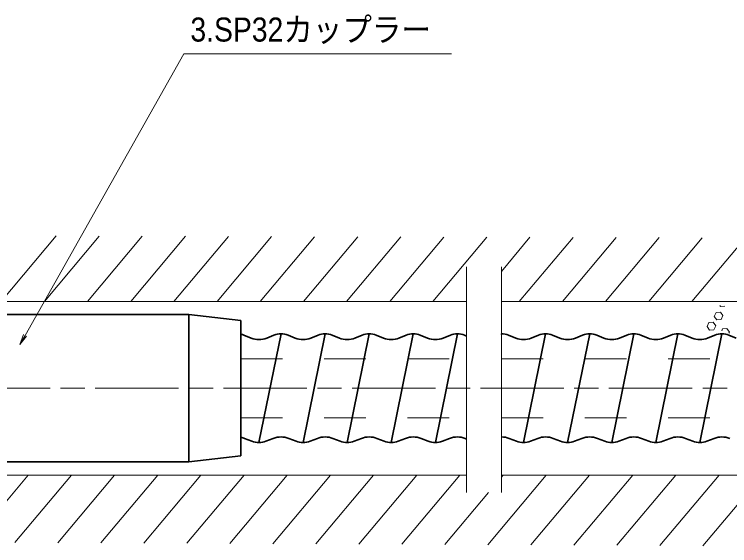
# Model space of a CAD drawing. Units: millimetres at full size, sheet at 1:2; details may follow other scales. Extents: x 0 to 1680, y 0 to 1188.
# Drawn here: x 824 to 1030.1, y 766.6 to 919.6 of the extents above; entities that cross this region are included whole.
import ezdxf
from ezdxf.enums import TextEntityAlignment as Align

# ---------------------------------------------------------------- set-up
doc = ezdxf.new("R2010")
doc.units = ezdxf.units.MM
doc.header["$LTSCALE"] = 2
doc.linetypes.add('CHAIN', pattern=[18.5, 12, -1.5, 3.5, -1.5])
doc.linetypes.add('DASHED_SPACED', pattern=[12, 6, -6])
for name, color, linetype, lineweight in [('1外形線', 7, 'Continuous', 35), ('2細い実線', 3, 'Continuous', 20), ('3隠れ線', 2, 'DASHED_SPACED', 13), ('4中心線', 1, 'CHAIN', 13), ('6寸法線', 4, 'Continuous', 13)]:
    doc.layers.add(name, color=color, linetype=linetype, lineweight=lineweight)
doc.styles.add('ＭＳ Ｐゴシック', font='')
doc.styles.get('ＭＳ Ｐゴシック').set_extended_font_data('MS PGothic')

# ---------------------------------------------------------------- blocks, each defined once
blk = doc.blocks.new('open_arrow')
at = {"color": 0, "linetype": 'Continuous', "lineweight": -2}
blk.add_lwpolyline([(7.5, 1.25), (0, 0), (7.5, -1.25)], dxfattribs=at)

msp = doc.modelspace()

# ---------------------------------------------------------------- linework, layer by layer
at = {"layer": '1外形線'}
for p, q in [((874.308, 833.152), (784.308, 833.152)), ((874.308, 833.152), (889.308, 831.452)), ((874.308, 833.152), (874.308, 790.752)), ((889.308, 831.452), (889.308, 792.452)), ((890.166, 827.236), (892.263, 826.401)), ((900.842, 827.622), (894.492, 796.282)), ((898.818, 827.236), (896.721, 826.401)), ((902.866, 827.236), (904.963, 826.401)), ((913.542, 827.622), (907.192, 796.282)), ((911.518, 827.236), (909.421, 826.401)), ((915.566, 827.236), (917.663, 826.401)), ((926.242, 827.622), (919.892, 796.282)), ((924.218, 827.236), (922.121, 826.401)), ((928.266, 827.236), (930.363, 826.401)), ((938.942, 827.622), (932.592, 796.282)), ((936.918, 827.236), (934.821, 826.401)), ((940.966, 827.236), (943.063, 826.401)), ((951.642, 827.622), (945.292, 796.282)), ((949.618, 827.236), (947.521, 826.401)), ((953.666, 827.236), (954.308, 826.98)), ((964.342, 827.622), (964.308, 827.455)), ((966.366, 827.236), (968.463, 826.401)), ((977.042, 827.622), (970.692, 796.282)), ((975.018, 827.236), (972.921, 826.401)), ((979.066, 827.236), (981.163, 826.401)), ((989.742, 827.622), (983.392, 796.282)), ((987.718, 827.236), (985.621, 826.401)), ((991.766, 827.236), (993.863, 826.401)), ((1002.442, 827.622), (996.092, 796.282)), ((1000.418, 827.236), (998.321, 826.401)), ((1004.466, 827.236), (1006.563, 826.401)), ((1015.142, 827.622), (1008.792, 796.282)), ((1013.118, 827.236), (1011.021, 826.401)), ((1017.166, 827.236), (1019.263, 826.401)), ((1027.842, 827.622), (1021.492, 796.282)), ((1025.818, 827.236), (1023.721, 826.401)), ((1029.866, 827.236), (1031.963, 826.401)), ((892.468, 796.668), (890.371, 797.502)), ((896.516, 796.668), (898.613, 797.502)), ((905.168, 796.668), (903.071, 797.502)), ((909.216, 796.668), (911.313, 797.502)), ((917.868, 796.668), (915.771, 797.502)), ((921.916, 796.668), (924.013, 797.502)), ((930.568, 796.668), (928.471, 797.502)), ((934.616, 796.668), (936.713, 797.502)), ((943.268, 796.668), (941.171, 797.502)), ((947.316, 796.668), (949.413, 797.502)), ((954.308, 797.328), (953.871, 797.502)), ((968.668, 796.668), (966.571, 797.502)), ((972.716, 796.668), (974.813, 797.502)), ((981.368, 796.668), (979.271, 797.502)), ((985.416, 796.668), (987.513, 797.502)), ((994.068, 796.668), (991.971, 797.502)), ((998.116, 796.668), (1000.213, 797.502)), ((1006.768, 796.668), (1004.671, 797.502)), ((1010.816, 796.668), (1012.913, 797.502)), ((1019.468, 796.668), (1017.371, 797.502)), ((1023.516, 796.668), (1025.613, 797.502)), ((874.308, 790.752), (889.308, 792.452)), ((874.308, 790.752), (784.308, 790.752))]:
    msp.add_line(p, q, dxfattribs=at)
for centre, radius, start, end in [((888.142, 822.122), 5.5, 68.40525, 77.75627), ((894.492, 831.972), 6, 248.19211, 291.80789), ((900.842, 822.122), 5.5, 68.40525, 111.59475), ((907.192, 831.972), 6, 248.19211, 291.80789), ((913.542, 822.122), 5.5, 68.40525, 111.59475), ((919.892, 831.972), 6, 248.19211, 291.80789), ((926.242, 822.122), 5.5, 68.40525, 111.59475), ((932.592, 831.972), 6, 248.19211, 291.80789), ((938.942, 822.122), 5.5, 68.40525, 111.59475), ((945.292, 831.972), 6, 248.19211, 291.80789), ((951.642, 822.122), 5.5, 68.40525, 111.59475), ((964.342, 822.122), 5.5, 68.40525, 90.35107), ((970.692, 831.972), 6, 248.19211, 291.80789), ((977.042, 822.122), 5.5, 68.40525, 111.59475), ((983.392, 831.972), 6, 248.19211, 291.80789), ((989.742, 822.122), 5.5, 68.40525, 111.59475), ((996.092, 831.972), 6, 248.19211, 291.80789), ((1002.442, 822.122), 5.5, 68.40525, 111.59475), ((1008.792, 831.972), 6, 248.19211, 291.80789), ((1015.142, 822.122), 5.5, 68.40525, 111.59475), ((1021.492, 831.972), 6, 248.19211, 291.80789), ((1027.842, 822.122), 5.5, 68.40525, 111.59475), ((888.142, 791.932), 6, 68.19211, 78.79043), ((900.842, 791.932), 6, 68.19211, 111.80789), ((913.542, 791.932), 6, 68.19211, 111.80789), ((926.242, 791.932), 6, 68.19211, 111.80789), ((938.942, 791.932), 6, 68.19211, 111.80789), ((951.642, 791.932), 6, 68.19211, 111.80789), ((964.342, 791.932), 6, 68.19211, 90.32181), ((977.042, 791.932), 6, 68.19211, 111.80789), ((989.742, 791.932), 6, 68.19211, 111.80789), ((1002.442, 791.932), 6, 68.19211, 111.80789), ((1015.142, 791.932), 6, 68.19211, 111.80789), ((1027.842, 791.932), 6, 68.19211, 111.80789), ((894.492, 801.782), 5.5, 248.40525, 291.59475), ((907.192, 801.782), 5.5, 248.40525, 291.59475), ((919.892, 801.782), 5.5, 248.40525, 291.59475), ((932.592, 801.782), 5.5, 248.40525, 291.59475), ((945.292, 801.782), 5.5, 248.40525, 291.59475), ((970.692, 801.782), 5.5, 248.40525, 291.59475), ((983.392, 801.782), 5.5, 248.40525, 291.59475), ((996.092, 801.782), 5.5, 248.40525, 291.59475), ((1008.792, 801.782), 5.5, 248.40525, 291.59475), ((1021.492, 801.782), 5.5, 248.40525, 291.59475)]:
    msp.add_arc(centre, radius, start, end, dxfattribs=at)
at = {"layer": '2細い実線'}
for p, q in [((820.269, 836.952), (836.076, 855.79)), ((832.703, 836.952), (848.483, 855.758)), ((845.137, 836.952), (860.89, 855.725)), ((857.571, 836.952), (873.297, 855.693)), ((870.005, 836.952), (885.703, 855.66)), ((882.439, 836.952), (898.11, 855.628)), ((894.873, 836.952), (910.517, 855.595)), ((907.307, 836.952), (922.924, 855.563)), ((919.741, 836.952), (935.33, 855.53)), ((932.175, 836.952), (947.737, 855.498)), ((944.609, 836.952), (960.144, 855.465)), ((964.308, 845.61), (972.551, 855.433)), ((969.477, 836.952), (984.957, 855.4)), ((981.911, 836.952), (997.364, 855.368)), ((994.345, 836.952), (1009.771, 855.335)), ((1006.779, 836.952), (1022.178, 855.303)), ((1019.213, 836.952), (1034.584, 855.27)), ((954.308, 781.952), (954.308, 846.952)), ((964.308, 781.952), (964.308, 846.952)), ((954.308, 836.952), (704.308, 836.952)), ((1361.816, 836.952), (964.308, 836.952)), ((1027.453, 835.483), (1027.249, 835.776)), ((1028.699, 835.592), (1027.453, 835.483)), ((1025.635, 832.652), (1026.164, 833.785)), ((1026.352, 831.628), (1025.635, 832.652)), ((1027.409, 833.894), (1026.164, 833.785)), ((1028.126, 832.87), (1027.409, 833.894)), ((1027.598, 831.737), (1028.126, 832.87)), ((1023.567, 829.71), (1024.095, 830.843)), ((1025.34, 830.952), (1024.095, 830.843)), ((1026.057, 829.928), (1025.34, 830.952)), ((1027.598, 831.737), (1026.352, 831.628)), ((1024.284, 828.686), (1023.567, 829.71)), ((1025.529, 828.795), (1024.284, 828.686)), ((1025.529, 828.795), (1026.057, 829.928)), ((1027.764, 828.466), (1028.019, 829.013)), ((1029.265, 829.122), (1028.019, 829.013)), ((1029.982, 828.098), (1029.265, 829.122)), ((1029.827, 827.765), (1029.982, 828.098)), ((954.308, 786.952), (704.308, 786.952)), ((811.812, 767.6), (828.05, 786.952)), ((824.198, 767.542), (840.484, 786.952)), ((836.583, 767.484), (852.918, 786.952)), ((848.968, 767.426), (865.352, 786.952)), ((861.354, 767.368), (877.786, 786.952)), ((873.739, 767.31), (890.22, 786.952)), ((886.124, 767.252), (902.654, 786.952)), ((898.509, 767.194), (915.088, 786.952)), ((910.895, 767.136), (927.522, 786.952)), ((923.28, 767.078), (939.956, 786.952)), ((935.665, 767.02), (952.39, 786.952)), ((960.436, 766.904), (977.258, 786.952)), ((1361.685, 786.952), (964.308, 786.952)), ((964.308, 786.337), (964.824, 786.952)), ((972.821, 766.846), (989.692, 786.952)), ((985.207, 766.788), (1002.126, 786.952)), ((997.592, 766.73), (1014.56, 786.952)), ((1009.977, 766.672), (1026.994, 786.952)), ((1022.363, 766.614), (1039.428, 786.952)), ((948.051, 766.962), (960.629, 781.952))]:
    msp.add_line(p, q, dxfattribs=at)
at = {"layer": '3隠れ線'}
for p, q in [((889.308, 820.452), (954.308, 820.452)), ((964.308, 820.452), (1293.308, 820.452)), ((889.308, 803.452), (954.308, 803.452)), ((964.308, 803.452), (1293.308, 803.452))]:
    msp.add_line(p, q, dxfattribs=at)
at = {"layer": '4中心線'}
msp.add_line((329.308, 811.952), (1370.775, 811.952), dxfattribs=at)
at = {"layer": '6寸法線'}
msp.add_lwpolyline([(825.653, 824.533), (827.126, 827.147), (872.812, 908.27), (949.994, 908.27)], dxfattribs=at)

# ---------------------------------------------------------------- block references
at = {"layer": '6寸法線', "xscale": 0.4, "yscale": 0.4, "rotation": 60.6}
msp.add_blockref('open_arrow', (825.653, 824.533), dxfattribs=at)

# ---------------------------------------------------------------- texts
at = {"layer": '6寸法線', "style": 'ＭＳ Ｐゴシック', "width": 0.9}
msp.add_text('3.SP32カップラー', height=6.928, dxfattribs=at).set_placement((874.742, 909.693), align=Align.BOTTOM_LEFT)

doc.saveas('drawing.dxf')
